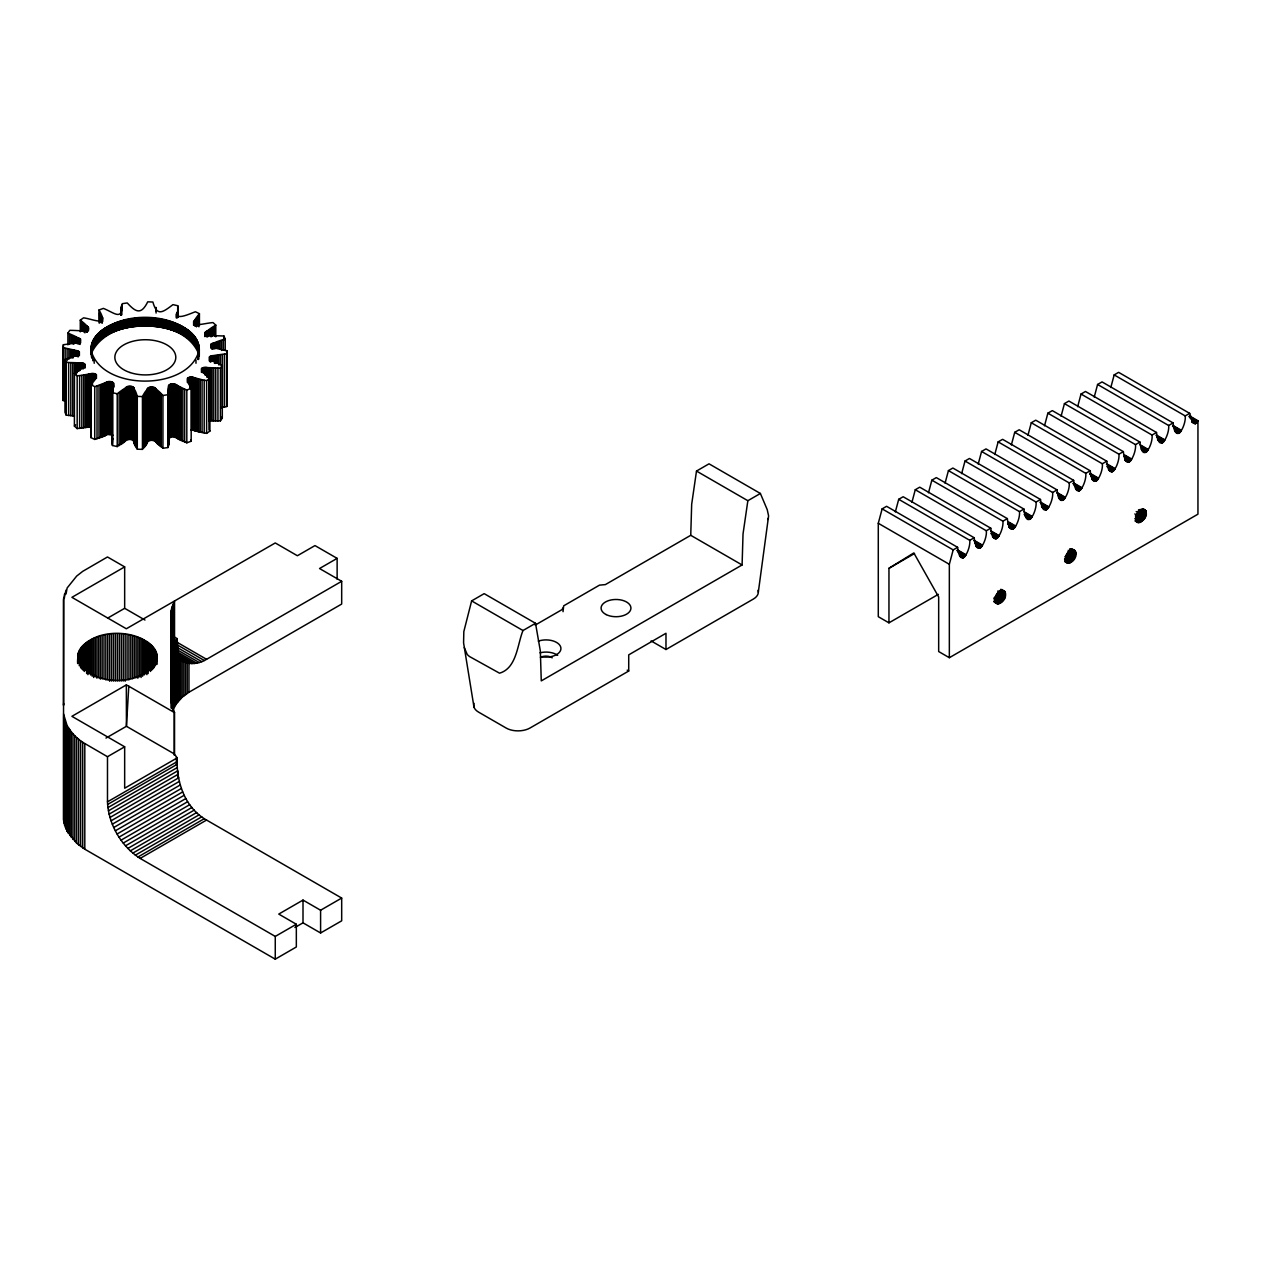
<?xml version="1.0" encoding="UTF-8"?>
<svg xmlns="http://www.w3.org/2000/svg" width="1261" height="1261" viewBox="0 0 1261 1261"><rect width="100%" height="100%" fill="white"/><g stroke="black" fill="none" stroke-linecap="round" stroke-linejoin="round"><path stroke-width="1.5" d="M66.061 593.978L67.132 587.989L76.669 576.088L82.722 571.343L107.484 556.968L124.666 566.883L124.666 608.306L144.968 620.034M294.916 927.497L303.003 922.831L320.593 932.982L341.684 920.814L341.684 898.068L320.593 910.237L303.003 900.086L278.76 914.083L296.335 924.25L296.335 946.979L275.261 959.164L84.802 849.205L76.669 843.183L67.132 831.283L67.132 725.69L63.539 713.978M71.31 837.477L71.31 731.884L67.132 725.69M74.777 841.371L74.777 735.778L71.31 731.884M76.669 843.183L76.669 737.59L74.777 735.778M78.639 844.886L78.639 739.309L76.669 737.59M80.657 846.478L80.657 740.885L78.639 739.309M82.722 847.912L82.722 742.319L80.657 740.885M341.684 898.068L206.568 820.06C184.705 807.765 176.241 781.678 177.123 757.924L174.538 754.062L174.538 712.638L171.228 702.345L171.228 611.333L174.538 601.04L174.538 642.464L177.123 638.602L173.75 636.647M172.584 605.012L172.584 710.605L176.43 703.701L182.167 697.238L182.167 660.275L178.132 652.426L177.123 638.602M320.593 932.982L320.593 910.237M563.021 611.695L563.667 605.832L599.479 585.151L605.375 584.6L690.744 535.31L742.098 564.96L743.028 533.955L747.852 500.712L760.383 493.477L767.24 509.696L768.595 515.907L758.318 592.181A17.071 9.852 0 0 1 753.306 599.085L665.981 649.51L651.086 640.919M665.981 649.51L665.981 633.274L628.719 654.869L628.719 671.025L530.061 727.991A17.071 9.852 0 0 1 518.098 730.876A16.677 9.631 0 0 1 506.197 728.07L478.565 712.118A16.677 9.631 0 0 1 473.695 705.246A17.071 9.852 0 0 1 474.041 703.339M690.744 535.31L691.674 504.305L696.498 471.062L709.029 463.827L760.383 493.477M1189.486 415.878L1197.95 420.764L1196.721 422.766L1193.505 423.333L1189.659 413.356L1185.214 415.925C1186.365 425.067 1175.678 446.095 1173.093 422.924L1168.648 425.493C1169.782 434.635 1159.095 455.662 1156.51 432.491L1152.065 435.061C1153.216 444.203 1142.529 465.23 1139.944 442.075L1135.499 444.629C1136.634 453.771 1125.947 474.798 1123.362 451.643L1118.917 454.196C1120.067 463.339 1109.381 484.366 1106.795 461.211L1102.35 463.78C1103.485 472.907 1092.798 493.934 1090.213 470.779L1085.768 473.348C1086.919 482.474 1076.232 503.502 1073.647 480.346L1069.202 482.916C1070.337 492.042 1059.666 513.069 1057.065 489.914L1052.62 492.484C1053.77 501.626 1043.083 522.637 1040.498 499.482L1036.053 502.051C1037.188 511.194 1026.517 532.205 1023.916 509.05L1019.471 511.619C1020.622 520.761 1009.935 541.773 1007.35 518.618L1002.905 521.187C1004.04 530.329 993.369 551.356 990.768 528.186L986.323 530.755C987.473 539.897 976.786 560.924 974.201 537.753L969.756 540.323C970.891 549.465 960.22 570.492 957.619 547.321L886.578 506.307L882.133 508.877L878.287 523.283L878.287 616.692L888.958 622.839L938.342 594.341M888.958 622.839L888.958 568.301L913.815 552.933L938.673 596.989L938.673 651.543L949.344 657.706L1197.95 514.173L1197.95 420.764M949.344 657.706L949.344 564.298L953.174 549.891L957.619 547.321M177.974 310.521C172.647 322.375 190.805 313.185 195.455 311.782L199.427 313.69C185.399 330.13 201.776 323.399 213.014 322.595L215.789 325.117C195.534 337.065 209.862 335.268 223.938 336.025L225.215 338.91C204.377 345.246 208.491 347.185 227.138 350.731L226.807 353.71C210.083 355.854 200.956 356.705 222.299 365.296L220.407 368.07C207.75 368.149 191.593 364.256 209.909 378.284L206.615 380.586C195.959 379.214 180.701 370.734 191.183 388.42L186.817 390.027C175.846 385.63 167.681 376.992 167.934 394.725L162.937 395.465C154.047 385.819 148.987 383.486 142.446 396.569L137.291 396.38C133.319 381.531 127.03 386.213 117.226 393.779L112.434 392.691C116.958 375.037 105.42 383.439 94.733 386.638L90.76 384.731C104.789 368.291 88.412 375.021 77.173 375.81L74.399 373.303C94.512 361.403 80.657 363.136 66.25 362.396L64.973 359.511C85.811 353.175 81.697 351.236 63.05 347.689L63.381 344.71C80.105 342.551 89.232 341.715 67.889 333.125L69.781 330.35C82.438 330.272 98.594 334.165 80.278 320.136L83.573 317.835C94.323 319.364 109.392 327.434 99.004 309.985L103.37 308.393C114.325 312.633 122.475 321.665 122.254 303.68L127.251 302.955C136.093 312.696 141.327 314.761 147.742 301.836L152.88 302.025C156.963 317.063 163.11 312.097 172.962 304.626L177.754 305.729L177.785 317.205M90.871 349.076C99.887 306.691 190.71 306.691 199.301 349.344C190.238 391.682 99.95 391.682 90.871 349.344M191.183 388.42L191.183 441.224L186.817 442.816C175.846 438.418 167.681 429.796 167.934 447.529L162.937 448.27C154.094 438.513 148.861 436.464 142.446 449.373L137.291 449.184C133.319 434.336 127.03 439.001 117.226 446.583L112.434 445.48L112.859 438.702M77.646 655.704C84.566 688.601 148.451 688.727 157.184 656.839C149.917 623.817 74.793 625.109 77.646 663.538M66.061 590.069L63.539 599.7L63.539 819.555L67.132 831.283M63.649 703.528L63.539 705.293L63.649 597.935M177.123 757.924L124.666 788.22L124.666 746.796L71.909 716.327L126.336 684.912L128.795 686.236L126.431 726.289L105.987 738.079M1005.458 595.35C1006.357 585.782 994.44 592.859 995.118 598.943C994.235 608.511 1006.136 601.434 1005.458 595.35L997.845 590.952M1065.466 558.339C1064.568 567.891 1076.484 560.83 1075.806 554.73C1076.689 545.178 1064.788 552.239 1065.466 558.339L1071.661 561.917M1135.798 517.719C1135.263 527.933 1147.668 519.169 1146.249 512.88C1145.398 504.589 1135.263 512.596 1135.798 517.719L1142.009 521.297M65.162 348.43L65.162 401.219L63.05 400.478L63.381 344.71M220.628 407.87L226.807 406.499L227.138 350.731M91.233 353.758C107.406 315.676 184.737 315.534 199.175 355.066M895.342 511.903L898.715 499.309L903.16 496.739L974.201 537.753M911.924 502.335L915.281 489.741L919.726 487.172L990.768 528.186M928.49 492.767L931.863 480.173L936.308 477.604L1007.35 518.618M945.072 483.199L948.43 470.605L952.875 468.036L1023.916 509.05M961.639 473.632L965.012 461.037L969.457 458.468L1040.498 499.482M978.221 464.064L981.578 451.47L986.023 448.9L1057.065 489.914M994.787 454.496L998.145 441.886L1002.605 439.332L1073.647 480.346M1011.369 444.928L1014.727 432.318L1019.172 429.765L1090.213 470.779M1027.936 435.36L1031.293 422.75L1035.754 420.181L1106.795 461.211M1044.518 425.792L1047.875 413.182L1052.32 410.613L1123.362 451.643M1061.084 416.225L1064.442 403.615L1068.902 401.045L1139.944 442.075M1077.666 406.657L1081.024 394.047L1085.469 391.477L1156.51 432.491M1094.233 397.073L1097.59 384.479L1102.051 381.91L1173.093 422.924M1110.815 387.505L1114.172 374.911L1118.617 372.342L1189.659 413.356M742.098 564.96L541.268 680.893L540.338 650.975L535.515 623.297L484.161 593.647L471.63 600.898L463.827 631.588L463.575 642.826L473.994 707.137M535.515 623.297L522.984 630.532C517.357 644.292 516.837 668.188 499.529 673.185L469.423 656.477L467.279 654.569L464.3 647.602M113.001 435.218L107.5 434.43L94.733 439.427L90.76 437.52L91.139 373.461M767.713 519.548L768.438 518.082M563.021 607.834L561.98 609.646L535.168 625.125M208.664 420.607L220.407 420.859L222.299 418.085L222.299 365.296M91.139 426.25L77.173 428.614L74.399 426.092L75.628 424.862M182.167 697.238L188.961 692.226L341.684 604.051L341.684 581.305L319.537 568.522L337.128 558.371L337.128 579.209M105.514 382.714L105.514 435.502M190.726 429.78L206.615 433.374L209.909 431.073L209.909 378.284M540.433 657.47L541.032 657.107A7.96 4.587 0 0 1 552.223 657.816M124.666 566.883L71.909 597.336L126.336 628.766L275.261 542.955L297.391 555.738L314.982 545.587L337.128 558.371M107.642 618.126L124.666 608.306M179.046 658.825C186.88 665.477 198.276 664.531 206.568 659.314L341.684 581.305M82.722 742.319L107.484 756.71L124.666 746.796M296.335 924.25L275.261 936.419L140.144 858.41C121.166 846.289 108.493 824.347 107.484 801.854L177.123 761.644M107.579 804.486L177.186 764.292M107.879 807.639L177.375 767.508M108.383 810.855L177.675 770.865M109.092 814.149L178.132 774.286M109.991 817.475L178.731 777.801M111.078 820.816L179.456 781.347M112.339 824.174L180.355 784.909M113.789 827.484L181.411 788.44M115.382 830.763L182.64 791.94M117.147 833.978L184.059 795.344M119.054 837.115L185.698 798.639M121.088 840.141L187.558 801.76M123.247 843.057L189.67 804.707M125.501 845.816L191.924 807.466M127.865 848.432L194.289 810.082M130.293 850.876L196.716 812.525M132.783 853.13L199.206 814.779M135.337 855.179L201.76 816.829M137.906 857.023L204.329 818.673M140.144 858.41L206.568 820.06M888.958 568.301L914.509 553.547M64.973 359.511L64.973 412.3L66.25 415.184L74.446 415.925M194.667 430.631L194.667 377.827M1134.805 513.952L1143.963 519.201M1189.312 416.319L1197.761 421.19M1189.091 416.745L1197.556 421.615M1190.526 418.116L1197.304 422.025M1190.258 418.51L1197.02 422.419M1114.172 374.911L1185.214 415.925M1191.645 419.834L1196.721 422.766M1193.016 421.127L1196.39 423.081M1192.685 421.395L1196.058 423.349M1192.339 421.615L1195.727 423.57M1192.008 421.789L1195.396 423.743M1191.677 421.899L1195.05 423.854M1172.919 425.446L1181.384 430.332M1172.73 425.887L1181.194 430.758M1172.525 426.313L1180.974 431.183M1173.959 427.684L1180.722 431.593M1175.378 429.055L1180.438 431.987M1097.59 384.479L1168.648 425.493M1175.063 429.402L1180.138 432.334M1174.748 429.717L1179.823 432.649M1174.417 429.985L1179.492 432.917M1175.772 431.183L1179.145 433.138M1175.425 431.357L1178.814 433.311M1175.094 431.467L1178.483 433.421M1156.337 435.013L1164.801 439.9M1156.164 435.455L1164.612 440.341M1157.63 436.858L1164.407 440.751M1157.377 437.268L1164.155 441.161M1157.109 437.646L1163.871 441.555M1081.024 394.047L1152.065 435.061M1158.496 438.97L1163.572 441.902M1158.181 439.285L1163.241 442.217M1157.834 439.553L1162.91 442.485M1157.503 439.774L1162.579 442.706M1158.859 440.924L1162.248 442.879M1139.771 444.581L1148.235 449.468M1141.284 446L1148.046 449.909M1141.063 446.426L1147.825 450.335M1142.498 447.813L1147.573 450.729M1142.23 448.191L1147.289 451.123M1064.442 403.615L1135.499 444.629M1141.914 448.538L1146.99 451.47M1141.599 448.853L1146.675 451.785M1141.268 449.121L1146.344 452.053M1142.624 450.319L1145.997 452.273M1142.277 450.492L1145.666 452.447M1124.891 455.126L1131.653 459.036M1124.702 455.568L1131.48 459.477M1124.481 455.993L1131.259 459.902M1124.229 456.403L1131.007 460.297M1125.647 457.759L1130.723 460.691M1047.875 413.182L1118.917 454.196M1125.348 458.106L1130.423 461.037M1125.033 458.421L1130.108 461.353M1124.702 458.689L1129.761 461.621M1126.041 459.887L1129.43 461.841M1125.71 460.06L1129.099 462.015M1125.379 460.17L1128.753 462.125M1124.749 460.233L1128.437 462.188M1106.622 463.717L1115.087 468.603M1106.433 464.158L1114.897 469.045M1107.915 465.561L1114.677 469.47M1107.662 465.971L1114.425 469.88M1107.379 466.349L1114.157 470.258M1031.293 422.75L1102.35 463.78M1107.079 466.696L1113.841 470.605M1108.451 467.989L1113.526 470.92M1109.806 469.234L1113.195 471.188M1109.475 469.455L1112.864 471.409M1109.128 469.628L1112.517 471.582M1108.797 469.738L1112.186 471.693M1108.482 469.801L1111.871 471.756M1090.056 473.285L1098.504 478.171M1089.867 473.726L1098.331 478.613M1089.646 474.152L1098.11 479.038M1091.08 475.539L1097.858 479.448M1090.812 475.917L1097.574 479.826M1014.727 432.318L1085.768 473.348M1092.199 477.241L1097.275 480.173M1091.884 477.556L1096.96 480.488M1093.24 478.802L1096.613 480.756M1092.893 479.022L1096.282 480.977M1092.562 479.196L1095.951 481.15M1092.231 479.306L1095.62 481.261M1091.916 479.369L1095.289 481.324M1142.797 509.018L1145.855 510.784M1141.583 509.113L1146.154 511.745M1140.149 509.365L1146.249 512.88M1138.525 509.728L1146.154 514.125M1138.226 511.036L1145.855 515.434M1138.053 511.54L1145.666 515.938M1136.193 511.556L1145.335 516.821M1137.091 513.668L1144.704 518.082M1135.373 515.985L1143.002 520.383M1073.474 482.853L1081.938 487.739M1134.884 518.492L1140.969 522.007M1073.284 483.294L1081.749 488.18M1073.079 483.72L1081.528 488.606M1135.373 519.847L1139.944 522.495M1074.514 485.107L1081.276 489.016M1135.909 520.951L1138.951 522.716M1074.23 485.485L1081.008 489.394M998.145 441.886L1069.202 482.916M1075.617 486.809L1080.693 489.741M1134.995 520.919L1138.037 522.684M1076.989 488.102L1080.378 490.056M1076.658 488.37L1080.046 490.324M1076.327 488.59L1079.715 490.545M1075.98 488.764L1079.369 490.718M1075.649 488.874L1079.038 490.828M1056.907 492.436L1065.356 497.307M1056.718 492.862L1065.182 497.748M1058.184 494.265L1064.962 498.174M1057.947 494.675L1064.71 498.584M1059.35 496.03L1064.426 498.962M981.578 451.47L1052.62 492.484M1059.051 496.377L1064.126 499.309M1058.736 496.692L1063.811 499.624M1058.405 496.96L1063.48 499.892M1059.744 498.158L1063.133 500.113M1059.413 498.331L1062.802 500.286M1059.082 498.442L1062.471 500.396M1040.325 502.004L1048.789 506.875M1040.152 502.43L1048.6 507.316M1041.618 503.833L1048.38 507.742M1041.365 504.242L1048.127 508.151M1042.784 505.598L1047.859 508.53M965.012 461.037L1036.053 502.051M1042.469 505.96L1047.544 508.877M1042.153 506.26L1047.229 509.192M1041.822 506.544L1046.898 509.46M1041.491 506.764L1046.567 509.68M1042.847 507.899L1046.22 509.854M1023.759 511.572L1032.207 516.443M1025.256 512.975L1032.034 516.884M1025.035 513.4L1031.813 517.309M1024.799 513.81L1031.561 517.719M1024.515 514.189L1031.277 518.098M948.43 470.605L1019.471 511.619M1024.216 514.551L1030.978 518.444M1025.587 515.828L1030.663 518.76M1025.256 516.112L1030.332 519.028M1026.596 517.309L1029.985 519.264M1026.265 517.467L1029.654 519.422M1071.976 548.85L1075.018 550.616M1070.936 548.756L1075.507 551.388M1069.706 548.834L1075.806 552.365M1069.817 549.969L1075.901 553.484M1068.193 550.332L1075.806 554.73M1067.894 551.656L1075.507 556.054M1067.405 552.98L1075.018 557.394M1066.743 554.288L1074.356 558.686M1008.863 522.117L1015.641 526.026M1008.69 522.543L1015.452 526.452M1065.939 555.502L1073.568 559.9M1008.469 522.968L1015.231 526.877M1008.217 523.378L1014.979 527.287M1007.933 523.756L1014.711 527.665M1065.025 556.605L1072.654 561.003M931.863 480.173L1002.905 521.187M1007.634 524.119L1014.396 528.028M1009.005 525.411L1014.08 528.327M1008.674 525.679L1013.749 528.611M1010.029 526.877L1013.418 528.832M1009.698 527.035L1013.072 528.99M1009.352 527.161L1012.741 529.116M1009.036 527.208L1012.425 529.163M1064.536 559.112L1070.636 562.627M1008.737 527.208L1012.126 529.163M1065.025 560.467L1069.596 563.1M1065.561 561.571L1068.619 563.32M1064.647 561.539L1067.704 563.289M990.61 530.708L999.059 535.594M992.108 532.11L998.885 536.02M991.903 532.536L998.665 536.445M991.65 532.946L998.413 536.855M991.367 533.34L998.129 537.233M915.281 489.741L986.323 530.755M991.067 533.687L997.829 537.596M992.439 534.979L997.514 537.911M993.794 536.224L997.183 538.179M993.447 536.445L996.836 538.4M993.116 536.603L996.505 538.557M992.785 536.729L996.174 538.683M992.47 536.776L995.843 538.731M974.028 540.275L982.492 545.162M973.855 540.701L982.303 545.587M975.32 542.104L982.083 546.013M975.068 542.514L981.83 546.423M974.785 542.908L981.562 546.801M898.715 499.309L969.756 540.323M976.187 544.232L981.247 547.164M975.856 544.547L980.932 547.479M977.212 545.792L980.601 547.747M976.881 546.013L980.27 547.968M976.55 546.186L979.923 548.125M975.888 546.344L979.592 548.251M957.462 549.843L965.91 554.73M957.272 550.285L965.737 555.155M957.052 550.71L965.516 555.581M958.502 552.082L965.264 555.991M958.218 552.476L964.98 556.369M882.133 508.877L953.174 549.891M959.605 553.8L964.681 556.731M960.977 555.092L964.366 557.047M960.646 555.36L964.034 557.315M960.315 555.581L963.688 557.535M959.968 555.754L963.357 557.709M959.637 555.865L963.026 557.819M1001.628 589.47L1004.67 591.236M1000.588 589.36L1005.159 592.008M1000.887 590.337L1005.458 592.969M999.469 590.574L1005.569 594.104M878.287 523.283L949.344 564.298M997.546 592.26L1005.159 596.658M997.057 593.6L1004.67 597.998M996.395 594.908L1004.024 599.306M995.607 596.122L1003.22 600.52M994.693 597.21L1002.306 601.607M993.7 598.124L1001.313 602.522M994.188 599.716L1000.288 603.231M994.693 601.071L999.264 603.72M993.7 601.308L998.271 603.94M994.314 602.143L997.356 603.909M696.498 471.062L747.852 500.712M627.19 670.143L628.719 671.025M471.63 600.898L522.984 630.532M175.909 641.613L206.568 659.314M175.374 643.788L204.329 660.496M177.911 647.87L201.76 661.631M177.076 649.73L199.206 662.514M177.974 652.331L196.716 663.144M178.952 654.664L194.289 663.522M178.305 655.752L191.924 663.617M177.738 656.587L189.67 663.459M179.03 658.147L187.558 663.065M179.03 658.652L185.698 662.498M128.795 686.236L174.538 712.638M174.538 754.062L126.431 726.289L126.336 684.912M1142.592 508.687L1145.666 510.484M1136.208 514.977L1143.774 519.437M220.707 417.013L222.299 418.085M182.167 660.275L184.059 661.726M209.909 431.073L208.963 429.765L208.963 376.96M190.978 439.805L191.183 441.224M303.003 900.086L303.003 922.831M275.261 936.419L275.261 959.164M226.807 353.71L226.807 406.499M225.215 338.91L225.215 350.637M224.553 354.294L224.553 407.082M223.938 336.025L223.938 339.934M223.386 339.871L223.386 349.644M222.488 354.735L222.488 407.539M221.668 340.659L221.668 350.448M220.628 355.082L220.628 364.855M220.407 368.07L220.407 420.859M220.076 341.305L220.076 349.139M218.988 355.303L218.988 365.091M218.626 341.826L218.626 347.689M217.948 368.212L217.948 421.016M217.57 355.46L217.57 363.278M217.365 342.22L217.365 348.083M216.419 355.539L216.419 363.357M216.309 342.503L216.309 348.367M215.789 325.117L215.789 336.845M215.741 368.275L215.741 421.079M215.458 342.693L215.458 348.556M215.505 355.57L215.505 363.389M214.843 342.803L214.843 348.666M214.859 355.57L214.859 363.389M214.559 326.363L214.559 336.135M214.465 342.866L214.338 348.745M214.338 355.539L214.465 363.373M213.787 368.259L213.787 421.064M213.345 327.419L213.345 335.237M213.487 342.976L213.487 348.84M213.472 355.476L213.472 361.34M212.668 343.165L212.668 349.029M212.605 355.523L212.605 361.387M212.179 328.317L212.179 336.151M211.943 343.449L211.943 349.313M212.1 368.196L212.1 420.985M211.753 355.649L211.753 361.513M211.328 343.796L211.328 347.705M211.076 329.074L211.076 336.892M210.981 355.87L210.981 361.749M210.839 344.221L210.839 348.131M210.682 368.086L210.682 420.875M210.098 329.657L210.098 335.536M210.288 356.185L210.288 362.049M209.72 356.564L209.72 360.488M209.279 357.005L209.279 360.914M209.531 367.944L209.531 420.748M209.231 330.13L209.231 335.993M208.522 330.461L208.522 336.324M208.664 367.818L208.664 377.591M208.002 330.681L208.002 336.545M208.033 367.692L208.033 377.48M207.671 330.792L207.561 336.703M207.561 367.581L207.671 377.386M206.788 331.076L206.788 336.939M206.772 367.377L206.772 377.149M206.615 380.586L206.615 433.374M206.126 331.407L206.126 335.316M205.921 367.25L205.921 375.069M205.59 331.801L205.59 335.71M205.18 332.242L205.18 336.151M204.944 332.731L204.944 336.64M205.039 367.235L205.039 375.053M204.187 367.298L204.187 373.177M204.203 380.286L204.203 433.09M203.368 367.471L203.368 373.351M202.611 367.739L202.611 371.648M201.965 368.086L201.965 371.995M202.075 379.955L202.075 432.744M201.445 368.48L201.445 372.405M200.231 379.593L200.231 432.381M199.427 313.69L199.427 325.417M199.301 348.808L199.301 355.57M199.049 346.16L199.222 355.602M198.923 315.077L198.923 326.82M198.781 344.836L199.002 355.775M198.56 344.048L198.718 352.702M198.56 354.373L198.56 359.243M198.655 379.214L198.655 432.019M198.34 316.306L198.34 326.095M198.324 343.26L198.497 351.914M198.497 354.625L198.497 359.495M198.04 342.488L198.229 351.125M198.229 355.413L198.04 359.18M197.725 341.699L197.945 350.353M197.945 356.185L197.945 359.448M197.709 317.378L197.709 325.196M197.504 341.195L197.614 349.565M197.252 340.675L197.378 349.061M197.378 378.852L197.378 431.656M197.079 318.276L197.079 326.095M197 340.171L197.126 348.54M196.732 339.666L196.858 348.036M196.448 319.017L196.448 326.851M196.432 339.162L196.59 347.532M196.29 338.91L196.29 347.027M196.353 378.536L196.353 431.325M195.975 338.405L196.133 346.775M195.975 360.015L195.975 363.263M195.881 319.616L195.881 325.48M195.66 337.901L195.818 346.286M195.392 320.058L195.392 325.921M195.487 337.664L195.487 345.782M195.581 378.253L195.581 431.041M195.14 337.176L195.313 345.53M194.998 320.357L194.998 326.221M194.966 336.923L194.966 345.041M195.061 378.016L195.061 430.821M194.761 320.53L194.667 324.503M194.588 336.435L194.777 344.805M194.399 336.198L194.399 344.316M194.068 320.956L194.068 324.865M194.21 335.946L194.21 344.08M193.816 335.473L194.005 343.827M194.021 377.48L194.021 430.285M193.611 321.382L193.611 325.291M193.611 335.237L193.611 343.355M193.406 335L193.406 343.118M193.28 377.212L193.28 430.017M193.185 334.764L193.185 342.882M192.76 334.291L192.98 342.645M192.539 334.055L192.539 342.188M192.318 333.834L192.318 341.952M192.46 377.039L192.46 429.843M192.082 333.598L192.082 341.715M191.845 333.361L191.845 341.495M191.625 333.14L191.625 341.258M191.609 376.96L191.609 429.765M191.373 332.904L191.373 341.037M190.9 332.463L191.136 340.801M190.647 332.242L190.647 340.36M190.726 376.976L190.726 388.703M190.395 332.006L190.395 340.139M190.143 331.785L190.143 339.918M190.285 384.637L190.285 388.546M189.875 331.564L189.875 339.698M189.875 377.086L189.844 387.6M189.623 331.344L189.623 339.477M189.355 331.139L189.355 339.256M189.087 330.918L189.087 339.036M189.087 377.307L189.087 383.171M188.819 330.697L188.819 338.831M188.961 663.333L188.961 692.226M188.551 330.492L188.551 338.61M188.267 330.272L188.267 338.405M188.378 377.591L188.378 383.47M187.984 330.067L187.984 338.184M187.779 377.969L187.779 381.878M187.7 329.862L187.7 337.98M187.416 329.641L187.416 337.775M187.322 378.395L187.322 382.304M187.211 662.955L187.211 693.298M187.132 329.436L187.132 337.57M186.833 329.231L186.833 337.365M186.817 390.027L186.817 442.816M186.549 329.026L186.549 337.16M186.25 328.822L186.25 336.955M185.95 328.632L185.95 336.75M185.635 328.427L185.635 336.545M185.493 662.403L185.493 694.496M185.335 328.238L185.335 336.356M185.02 328.033L185.02 336.151M184.705 327.844L184.705 335.962M184.673 389.318L184.673 442.107M184.39 327.639L184.39 335.773M184.074 327.45L184.074 335.584M183.807 661.536L183.807 695.82M183.759 327.261L183.759 335.379M183.428 327.072L183.428 335.19M183.097 326.883L183.097 335.016M182.766 326.709L182.766 334.827M182.829 388.609L182.829 441.413M182.435 326.52L182.435 334.638M182.104 326.331L182.104 334.464M181.773 326.158L181.773 334.275M181.426 325.969L181.426 334.102M181.269 387.931L181.269 440.735M181.08 325.795L181.08 333.929M180.733 325.622L180.733 333.739M180.386 325.448L180.386 333.566M180.607 658.431L180.607 698.752M180.039 325.275L180.039 333.393M179.976 387.3L179.976 440.105M179.692 325.102L179.692 333.235M179.33 324.944L179.33 333.062M179.109 655.547L179.109 700.344M178.967 324.771L178.967 332.888M178.952 386.733L178.952 439.537M178.605 324.613L178.605 332.731M178.022 307.148L178.1 317.362M178.242 324.44L178.242 332.573M178.148 386.244L178.148 439.033M177.88 324.282L177.88 332.4M177.754 305.729L177.549 317.867M177.517 324.124L177.517 332.242M177.58 385.834L177.58 438.623M177.706 650.266L177.706 701.999M177.706 771.133L177.706 776.886M177.328 312.507L177.328 316.416M177.123 312.87L176.981 316.984L176.918 313.138M177.139 323.967L177.139 332.084M176.981 385.346L177.186 438.324M176.776 323.809L176.776 331.927M176.918 385.267L176.918 438.071M176.556 313.595L176.556 317.504M176.493 384.826L176.493 437.63M176.351 314.084L176.351 318.008M176.398 323.651L176.398 331.769M176.43 639.532L176.43 703.701M176.43 756.994L176.43 764.781M176.02 323.494L176.02 331.627M175.941 384.447L175.941 437.236M175.642 323.352L175.642 331.47M175.263 323.194L175.263 331.328M175.247 384.132L175.247 436.921M175.247 641.25L175.247 705.419M174.885 323.052L174.885 331.17M174.491 322.911L174.491 331.028M174.475 383.896L174.475 436.7M174.097 322.769L174.097 330.886M174.223 601.56L174.223 707.153M174.223 712.102L174.223 755.118M173.719 322.627L173.719 330.745M173.64 383.754L173.64 436.558M173.324 322.485L173.324 330.603M173.324 603.294L173.324 708.887M172.93 322.343L172.93 330.477M172.536 322.217L172.536 330.335M172.757 383.722L172.757 436.511M172.142 322.075L172.142 330.193M172 606.683L172 708.367M171.732 321.949L171.732 330.067M171.89 383.77L171.89 436.574M171.575 608.306L171.575 708.036M171.338 321.823L171.338 329.941M171.323 609.867L171.228 708.209M170.929 321.697L170.929 329.815M171.055 383.927L171.055 436.732M170.519 321.571L170.519 329.688M170.298 384.179L170.298 436.968M170.109 321.445L170.109 329.562M169.699 321.319L169.699 329.436M169.636 384.495L169.636 437.299M169.289 321.192L169.289 329.326M169.116 388.498L169.116 443.762M168.879 321.082L168.879 329.2M169.084 384.889L168.895 444.881M168.69 385.346L168.769 440.184M168.47 320.972L168.47 329.089M168.438 385.834L168.517 446.142M168.044 320.846L168.044 328.979M167.934 394.725L167.934 447.529M167.634 320.735L167.634 328.869M167.209 320.625L167.209 328.758M166.799 320.53L166.799 328.648M166.373 320.42L166.373 328.538M165.948 320.31L165.948 328.443M165.522 320.215L165.522 328.333M165.096 320.121L165.096 328.238M164.671 320.01L164.671 328.144M164.229 319.916L164.229 328.049M163.804 319.837L163.804 327.955M163.378 319.742L163.378 327.86M162.937 319.648L162.937 327.765M162.937 395.465L162.937 448.27M162.496 319.569L162.496 327.687M162.07 319.474L162.07 327.608M161.629 319.396L161.629 327.513M161.266 394.409L161.266 447.214M161.187 319.317L161.187 327.434M160.746 319.238L160.746 327.356M160.305 319.159L160.305 327.293M159.863 319.096L159.863 327.214M159.895 393.416L159.895 446.205M159.422 319.017L159.422 327.135M158.981 318.954L158.981 327.072M158.776 392.502L158.776 445.291M158.523 318.891L158.523 327.009M158.082 318.812L158.082 326.946M157.877 391.667L157.877 444.455M157.641 318.749L157.641 326.883M157.184 318.702L157.184 326.82M157.199 390.942L157.199 443.73M157.136 655.704L157.184 660.748M156.742 653.466L156.994 664.358M156.742 318.639L156.742 326.757M156.711 390.327L156.711 443.115M156.285 318.576L156.285 326.709M156.38 389.838L156.38 442.627M156.411 652.363L156.411 664.09M156.049 308.031L156.08 313.059M156.065 389.192L156.191 442.28M155.986 651.259L155.986 662.987M155.907 307.353L155.907 311.278M155.844 318.529L155.844 326.646M155.891 388.687L155.891 441.492M155.56 388.23L155.56 441.019M155.466 650.172L155.466 665.808M155.387 318.481L155.387 326.599M154.93 318.434L154.93 326.552M155.087 387.805L155.087 440.593M154.851 649.1L154.851 664.736M154.488 318.387L154.488 326.504M154.472 387.442L154.472 440.247M154.157 648.044L154.157 667.605M154.031 318.339L154.031 326.457M153.747 387.159L153.747 439.963M153.574 318.292L153.574 326.41M153.353 647.019L153.353 668.519M153.117 318.245L153.117 326.378M152.944 386.969L152.944 439.758M152.66 318.213L152.66 326.331M152.486 646.01L152.486 669.465M152.203 318.182L152.203 326.3M152.077 386.859L152.077 439.663M151.746 318.15L151.746 326.268M151.525 645.033L151.525 670.442M151.288 318.119L151.288 326.236M151.21 386.859L151.21 439.663M150.831 318.087L150.831 326.205M150.469 644.072L150.469 671.451M150.374 318.056L150.374 326.173M150.343 386.954L150.343 439.758M149.917 318.024L149.917 326.158M149.46 318.008L149.46 326.126M149.539 387.143L149.539 439.947M149.35 643.157L149.35 670.521M149.003 317.993L149.003 326.11M148.814 387.426L148.814 440.231M148.546 317.977L148.546 326.095M148.089 317.961L148.089 326.079M148.183 387.789L148.183 440.578M148.152 642.259L148.152 673.547M147.632 317.945L147.632 326.063M147.695 388.199L147.695 441.003M147.364 388.672L147.364 441.46M147.159 317.93L147.159 326.047M147.19 389.16L147.08 443.131M146.906 390.863L146.906 443.651M146.875 641.408L146.875 674.651M146.702 317.914L146.702 326.047M146.623 391.509L146.623 444.313M146.244 317.914L146.244 326.032M146.197 392.297L146.197 445.086M145.787 317.914L145.787 326.032M145.582 393.211L145.582 446M145.519 640.588L145.519 673.831M145.33 317.914L145.33 326.032M144.857 317.914L144.857 326.032M144.779 394.236L144.779 447.024M144.4 317.914L144.4 326.032M143.943 317.914L143.943 326.032M144.117 639.816L144.117 675.013M143.738 395.355L143.738 448.159M143.486 317.914L143.486 326.047M143.029 317.93L143.029 326.047M142.556 317.945L142.556 326.063M142.635 639.075L142.635 676.227M142.446 396.569L142.446 449.373M142.099 317.961L142.099 326.079M141.642 317.977L141.642 326.095M141.185 317.993L141.185 326.11M141.09 638.381L141.09 677.488M140.728 318.008L140.728 326.126M140.27 318.024L140.27 326.158M139.813 318.056L139.813 326.173M139.498 637.735L139.498 676.842M139.356 318.087L139.356 326.205M138.899 318.119L138.899 326.236M138.442 318.15L138.442 326.268M137.985 318.182L137.985 326.3M137.843 637.136L137.843 678.197M137.528 318.213L137.528 326.331M137.071 318.245L137.071 326.378M137.291 396.38L137.291 449.184M136.614 318.292L136.614 326.41M136.283 395.087L136.283 447.876M136.156 318.339L136.156 326.457M136.141 636.569L136.141 677.646M135.699 318.387L135.699 326.504M135.51 393.889L135.51 446.693M135.258 318.434L135.258 326.552M134.801 318.481L134.801 326.599M134.927 392.817L134.927 445.606M134.533 391.872L134.533 444.66M134.344 318.529L134.344 326.646M134.17 388.183L134.281 443.856M134.407 636.064L134.407 677.125M133.902 318.576L133.902 326.709M133.934 387.694L134.139 443.178M133.445 318.639L133.445 326.757M133.54 387.237L133.54 440.042M133.004 318.702L133.004 326.82M133.004 386.843L133.004 439.648M132.61 635.607L132.61 678.639M132.547 318.749L132.547 326.883M132.342 386.512L132.342 439.317M132.106 318.812L132.106 326.946M131.648 318.891L131.648 327.009M131.585 386.276L131.585 439.064M131.207 318.954L131.207 327.072M130.766 319.017L130.766 327.135M130.75 386.118L130.75 438.907M130.797 635.213L130.797 678.229M130.324 319.096L130.324 327.214M129.883 319.159L129.883 327.293M129.883 386.055L129.883 438.844M129.442 319.238L129.442 327.356M129 319.317L129 327.434M129.016 386.087L129.016 438.875M128.937 634.85L128.937 679.821M128.559 319.396L128.559 327.513M128.118 319.474L128.118 327.608M128.165 386.229L128.165 439.017M127.676 319.569L127.676 327.687M127.393 386.449L127.393 439.238M127.251 319.648L127.251 327.781M126.809 319.742L126.809 327.86M127.062 634.551L127.062 679.521M126.699 386.764L126.699 439.553M126.384 319.837L126.384 327.955M126.132 387.143L126.132 439.931M125.958 319.916L125.958 328.049M125.517 320.01L125.517 328.144M125.706 387.584L125.706 440.373M125.422 388.057L125.233 441.129M125.091 320.121L125.091 328.238M124.965 388.672L124.965 441.476M125.154 634.299L125.154 681.239M124.666 320.215L124.666 328.333M124.524 389.145L124.524 441.933M124.24 320.31L124.24 328.443M123.909 389.712L123.909 442.516M123.814 320.42L123.814 328.538M123.389 320.53L123.389 328.648M123.231 634.11L123.231 681.035M122.979 320.625L122.979 328.758M123.074 390.39L123.074 443.178M122.553 320.735L122.553 328.869M122.128 320.846L122.128 328.979M122.018 391.146L122.018 443.935M121.671 305.067L121.671 314.856M121.718 320.972L121.718 329.089M121.292 306.328L121.45 315.014M121.308 321.082L121.308 329.2M121.292 633.968L121.292 680.908M121.072 307.448L121.072 315.266M120.977 308.425L120.993 315.108M120.883 321.192L120.883 329.326M120.693 391.966L120.693 444.77M120.473 321.319L120.473 329.436M120.063 321.445L120.063 329.562M119.669 321.571L119.669 329.688M119.259 321.697L119.259 329.815M119.338 633.889L119.338 680.814M119.101 392.865L119.101 445.653M118.849 321.823L118.849 329.941M118.455 321.949L118.455 330.067M118.045 322.075L118.045 330.209M117.651 322.217L117.651 330.335M117.383 633.857L117.383 680.798M117.257 322.343L117.257 330.477M117.226 393.779L117.226 446.583M116.863 322.485L116.863 330.603M116.469 322.627L116.469 330.745M116.075 322.769L116.075 330.886M115.697 322.911L115.697 331.028M115.303 323.052L115.303 331.17M115.429 633.889L115.429 680.814M114.924 323.194L114.924 331.328M114.546 323.352L114.546 331.47M114.168 323.494L114.168 331.627M113.789 323.651L113.789 331.769M113.742 383.328L113.742 387.237M113.411 323.809L113.411 331.927M113.443 382.855L113.443 386.764M113.49 633.968L113.49 680.908M113.033 323.967L113.033 332.084M113.001 382.414L113.001 386.323M112.67 324.124L112.67 332.242M112.639 386.418L112.639 439.206M112.402 382.051L112.434 445.48M112.308 324.282L112.308 332.4M112.213 387.899L112.166 444.061M111.93 324.44L111.93 332.573M112.056 389.996L112.056 442.784M111.567 324.613L111.567 332.731M111.709 381.752L111.709 434.541M111.551 634.11L111.551 681.035M111.22 324.771L111.22 332.888M110.858 324.944L110.858 333.062M110.905 381.531L110.905 434.336M110.495 325.102L110.495 333.235M110.148 325.275L110.148 333.393M110.054 381.405L110.054 434.21M109.802 325.448L109.802 333.566M109.628 634.299L109.628 681.239M109.439 325.622L109.439 333.739M109.108 325.795L109.108 333.929M109.187 381.389L109.187 434.194M108.761 325.984L108.761 334.102M108.414 326.158L108.414 334.275M108.32 381.468L108.32 434.257M108.083 326.331L108.083 334.464M107.752 326.52L107.752 334.638M107.721 634.551L107.721 679.521M107.406 326.709L107.406 334.827M107.5 381.642L107.5 434.43M107.484 756.71L107.484 801.854M107.09 326.883L107.09 335.016M106.759 327.072L106.759 335.19M106.759 381.894L106.759 434.698M106.428 327.261L106.428 335.379M106.113 327.45L106.113 335.584M106.113 382.241L106.113 435.045M105.798 327.639L105.798 335.773M105.829 634.85L105.829 679.821M105.483 327.844L105.483 335.962M105.262 382.887L105.262 435.675M105.167 328.033L105.167 336.151M104.852 328.238L104.852 336.356M104.821 383.155L104.821 435.959M104.553 328.427L104.553 336.545M104.237 328.632L104.237 336.75M103.938 328.822L103.938 336.955M104.159 383.517L104.159 436.306M103.985 635.213L103.985 678.229M103.638 329.026L103.638 337.16M103.355 329.231L103.355 337.365M103.26 383.943L103.26 436.747M103.055 329.436L103.055 337.57M102.724 317.599L102.724 321.508M102.772 329.641L102.772 337.775M102.488 329.862L102.488 337.98M102.141 317.126L102.22 323.052M102.204 330.067L102.204 338.184M102.109 384.447L102.109 437.236M102.157 635.607L102.157 678.639M101.936 316.937L101.936 322.8M101.92 330.272L101.92 338.405M101.621 316.606L101.621 322.469M101.637 330.492L101.637 338.61M101.369 330.697L101.369 338.831M101.227 316.133L101.227 321.996M101.101 330.918L101.101 339.036M100.785 315.502L100.785 321.366M100.833 331.139L100.833 339.256M100.565 331.359L100.565 339.477M100.691 384.968L100.691 437.772M100.328 314.714L100.328 322.548M100.297 331.564L100.297 339.698M100.376 636.064L100.376 679.096M100.045 331.785L100.045 339.918M99.903 313.784L99.903 321.602M99.792 332.006L99.792 340.139M99.509 312.681L99.509 322.453M99.54 332.242L99.54 340.36M99.288 332.463L99.288 340.58M99.004 309.985L99.193 323.147M99.052 332.683L99.052 340.801M99.004 385.519L99.004 438.324M98.799 332.904L98.799 341.037M98.563 333.14L98.563 341.258M98.626 636.569L98.626 677.646M98.326 333.361L98.326 341.495M98.106 333.598L98.106 341.715M97.869 333.834L97.649 342.188M97.428 334.291L97.428 342.409M97.207 334.528L97.207 342.645M97.002 334.764L97.002 342.882M97.018 386.087L97.018 438.875M96.924 637.136L96.924 678.197M96.782 335L96.782 343.118M96.577 335.237L96.372 343.591M96.435 374.612L96.435 378.521M96.167 335.71L96.167 343.827M95.978 335.946L95.978 344.08M95.915 374.202L95.915 378.111M95.789 336.198L95.6 344.552M95.41 336.687L95.41 344.805M95.284 373.855L95.284 379.719M95.284 637.735L95.284 676.842M95.221 336.923L95.048 345.293M94.874 337.412L94.874 345.53M94.701 337.664L94.528 346.034M94.543 373.587L94.543 379.451M94.733 386.638L94.733 439.427M94.37 338.153L94.37 346.286M94.212 338.405L94.055 346.775M94.055 359.763L94.212 363.263M93.897 338.91L93.755 347.279M93.724 373.414L93.724 381.232M93.598 339.414L93.456 347.784M93.677 638.381L93.677 677.488M93.314 339.918L93.188 348.288M93.062 340.423L92.936 348.808M92.81 340.943L92.683 349.313M92.683 357.226L92.81 360.725M92.857 373.335L92.857 381.153M92.573 341.447L92.463 349.833M92.479 381.043L92.479 384.952M92.352 341.967L92.148 350.605M92.148 639.075L92.148 676.227M92.053 342.74L91.864 351.393M91.99 373.351L91.99 383.123M91.785 343.528L91.612 352.166M91.612 354.373L91.785 358.14M91.549 344.316L91.344 353.222M91.47 353.837L91.549 357.352M91.281 345.372L91.139 354.278M91.06 346.68L90.918 354.514M90.76 384.731L90.76 437.52M90.666 639.816L90.666 675.013M90.335 373.666L90.335 426.47M89.626 373.965L89.515 426.801M89.247 640.588L89.247 673.831M89.2 374.123L89.2 426.927M88.459 327.072L88.459 330.981M88.617 374.312L88.617 427.101M87.876 326.709L87.876 330.618M87.797 374.533L87.797 427.337M87.907 641.408L87.907 674.651M87.167 326.41L87.167 332.274L87.072 326.363M86.773 326.221L86.773 332.084M86.71 374.785L86.71 427.589M86.631 642.259L86.631 673.547M86.3 325.953L86.3 331.832M85.669 325.574L85.669 331.438M85.354 375.053L85.354 427.842M85.433 643.157L85.433 670.521M84.913 325.054L84.913 332.872M84.96 364.208L84.96 368.117M84.802 743.612L84.802 849.205M84.534 363.767L84.534 367.676M84.298 644.072L84.298 671.451M84.061 324.392L84.061 332.21M83.967 363.373L83.967 367.282M83.73 375.305L83.73 428.094M83.273 363.058L83.273 368.921M83.258 645.033L83.258 670.442M83.147 323.573L83.147 331.391M82.501 362.821L82.501 368.701M82.186 322.595L82.186 330.414M82.296 646.01L82.296 669.465M81.666 362.695L81.666 368.559M81.823 375.526L81.823 428.314M81.413 647.019L81.413 668.519M81.224 321.445L81.224 331.233M80.594 338.988L80.594 342.897M80.799 362.648L80.799 368.511M80.625 648.044L80.625 667.605M80.278 320.136L80.278 331.864M80.058 338.594L80.058 344.458M79.932 362.711L79.932 370.529M79.916 649.1L79.916 664.736M79.632 375.699L79.632 428.504M79.396 338.263L79.396 344.127M79.38 351.772L79.38 355.681M79.301 650.172L79.301 665.808M78.891 351.346L78.891 355.271M78.781 651.259L78.781 662.987M78.623 338.011L78.623 343.875M78.592 362.932L78.592 370.75M78.277 350.999L78.277 356.863M78.355 652.363L78.355 662.135M77.946 363.01L77.946 370.829M78.024 653.466L78.024 663.239M77.678 337.822L77.804 343.717M77.788 654.585L77.788 663.002M77.552 350.716L77.552 356.579M77.315 337.743L77.315 343.607M77.173 375.81L77.173 428.614M77.047 363.073L77.047 372.846M76.732 337.585L76.732 343.449M76.748 350.511L76.748 356.39M75.928 337.333L75.928 343.197M75.896 350.416L75.896 356.28M75.881 363.121L75.881 374.848M74.935 336.971L74.935 342.85M74.888 350.416L75.014 356.28M74.494 350.4L74.494 356.264M74.446 363.121L74.399 426.092M73.768 336.498L73.768 344.316M73.847 350.353L73.847 356.217M72.965 350.259L72.965 358.077M72.996 733.87L72.996 839.463M72.76 363.073L72.76 415.878M72.46 335.883L72.46 343.701M71.83 350.085L71.83 357.919M71.026 335.127L71.026 342.945M70.821 362.947L70.821 415.752M70.458 349.849L70.458 357.667M69.765 729.851L69.765 835.444M69.481 334.212L69.481 343.985M68.882 349.486L68.882 359.275M68.646 362.727L68.646 415.531M68.362 727.77L68.362 833.363M67.889 333.125L67.889 344.852M67.101 349.029L67.101 360.756M66.25 362.396L66.25 415.184M66.061 723.609L66.061 829.202M65.162 721.544L65.162 827.137M64.453 594.136L64.453 598.045M64.453 719.542L64.453 825.135M63.948 717.588L63.948 823.181M63.649 715.728L63.649 821.321M63.05 347.689L63.05 400.478M758.019 590.29A16.677 9.631 0 0 1 758.318 592.181M538.289 641.14A14.927 8.622 0 0 1 560.877 647.776A14.927 8.622 0 0 1 540.591 656.54M540.023 652.804A14.927 8.622 0 0 1 557.677 655.31M79.096 362.853L78.97 370.702L79.096 362.853M1144.436 518.492L1136.807 514.094L1144.436 518.492M606.163 614.58A14.927 8.622 0 0 0 630.642 609.788A14.927 8.622 0 0 0 611.207 599.937A14.927 8.622 0 0 0 606.163 614.58M129.962 372.515A30.469 17.591 0 0 0 175.799 357.399A30.469 17.591 0 0 0 130.214 342.046A30.469 17.591 0 0 0 129.962 372.515"/></g></svg>
